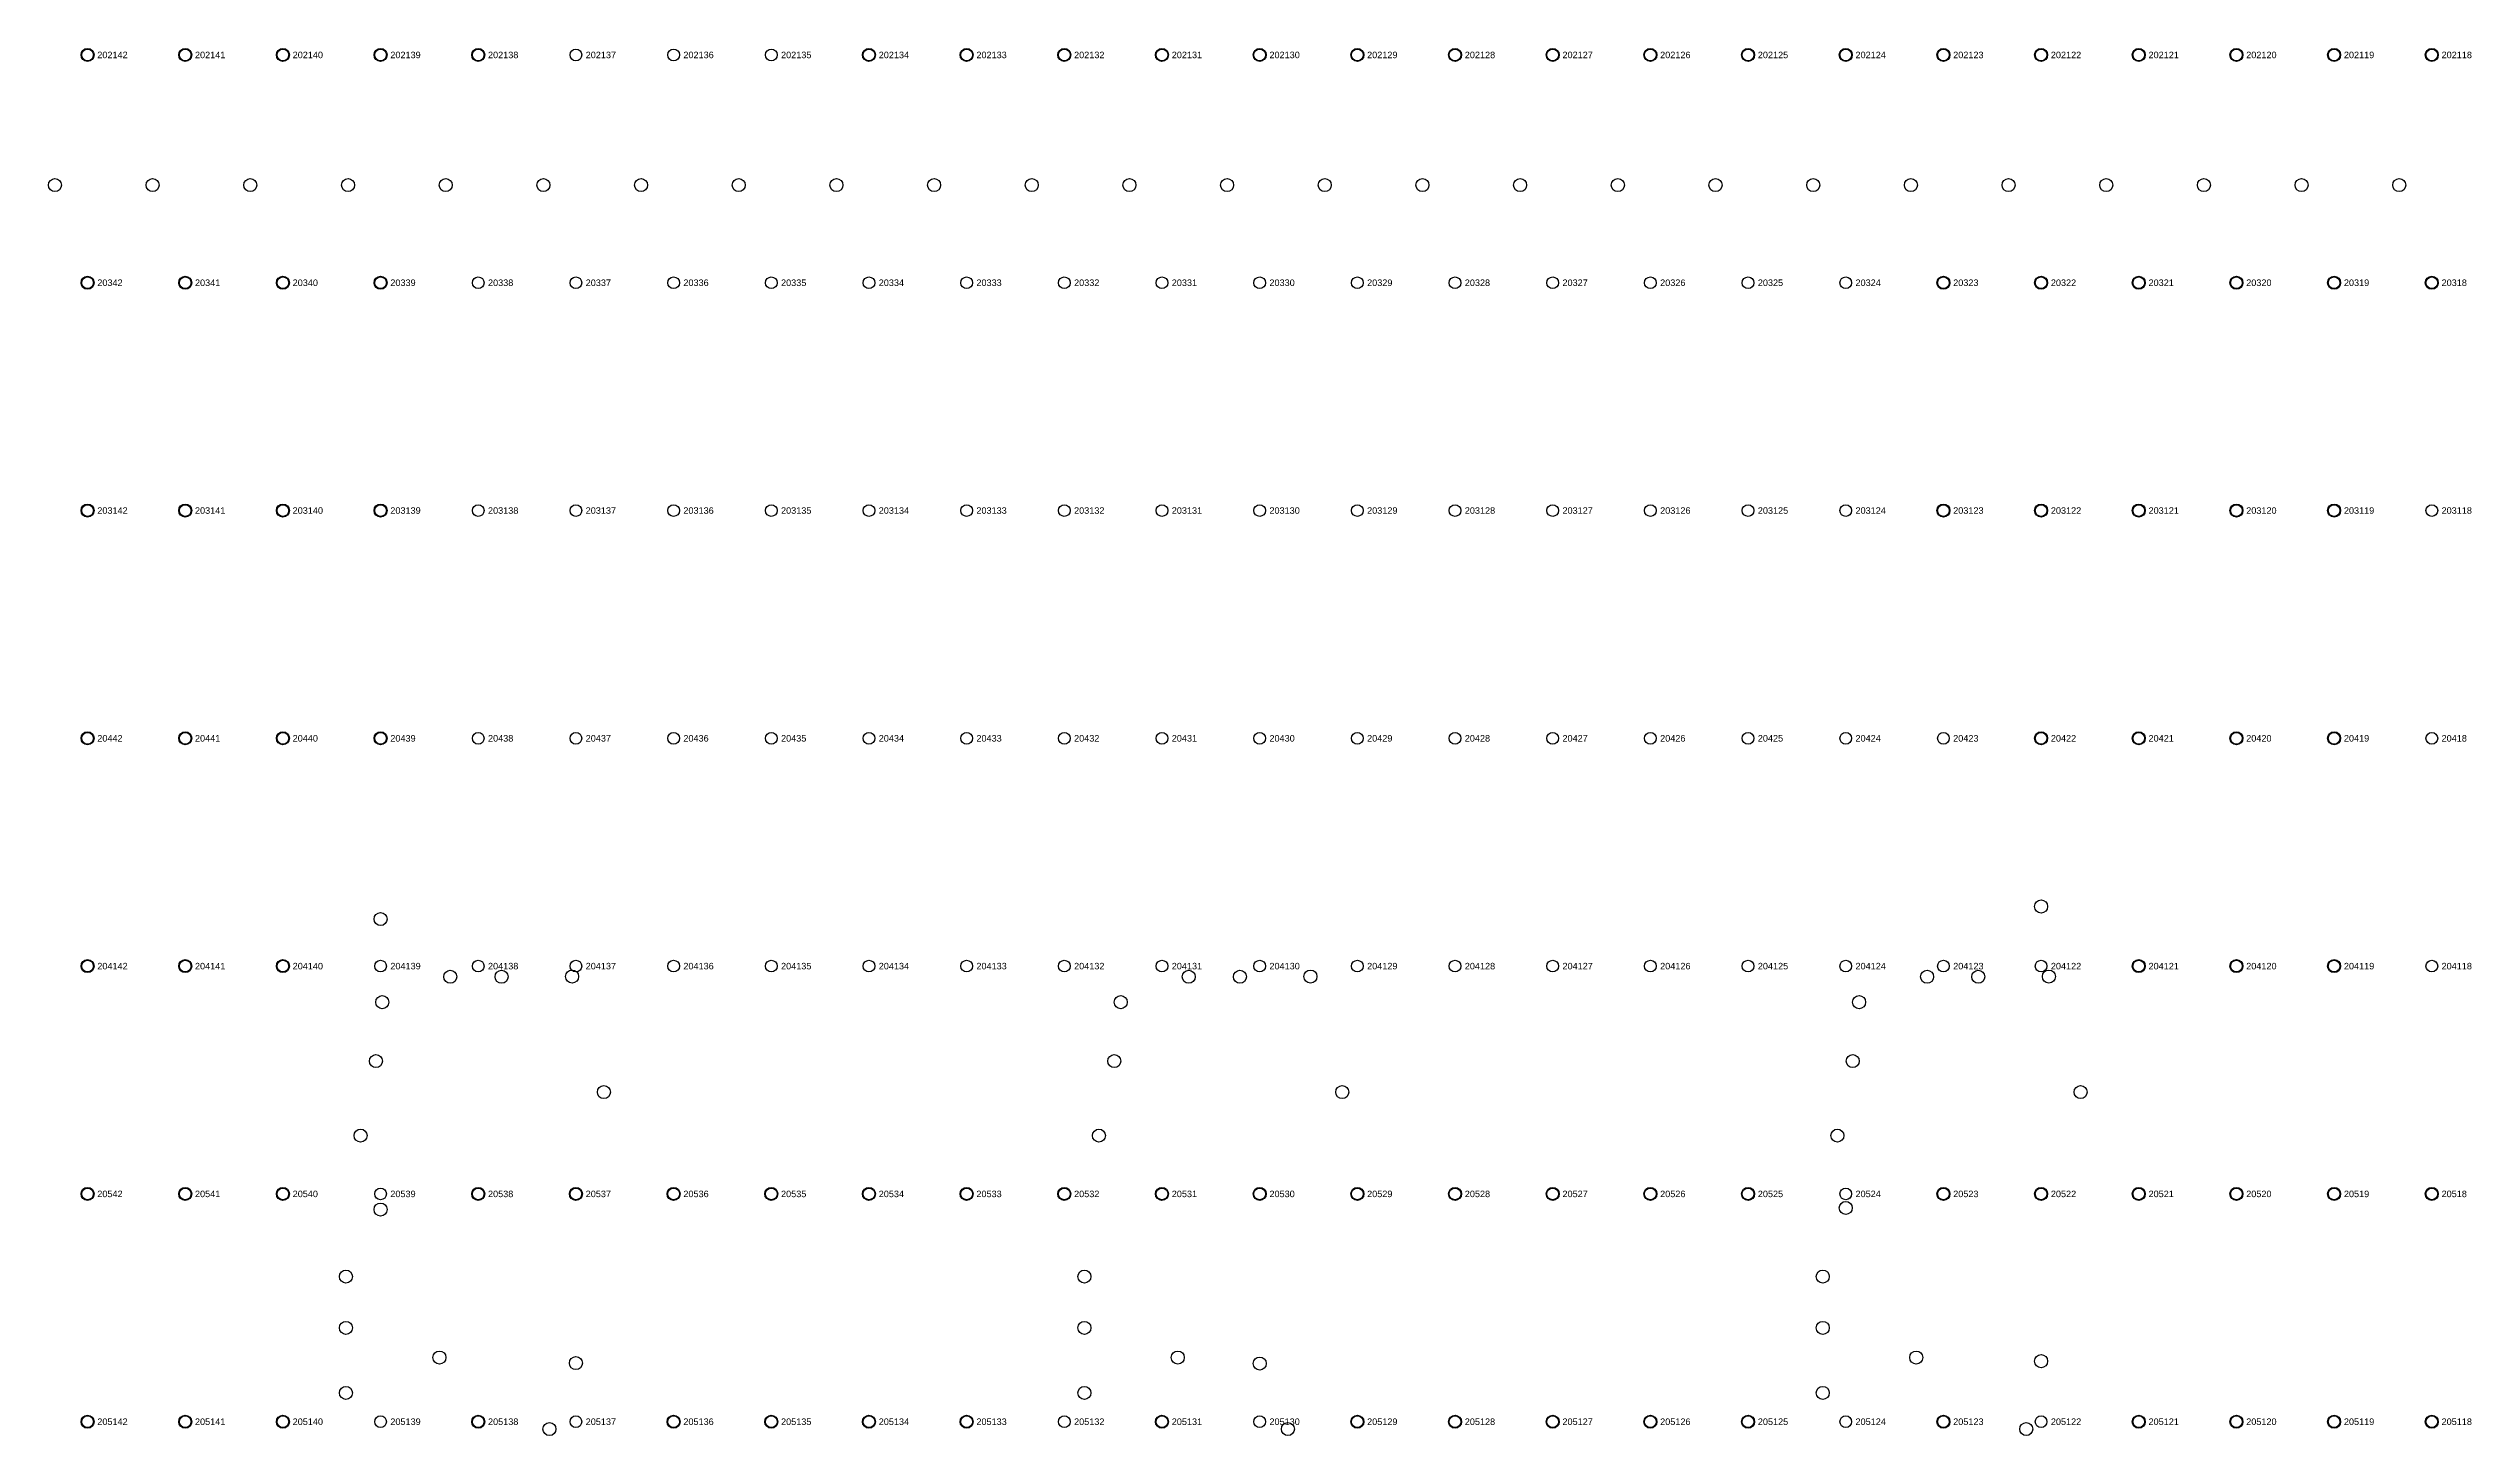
# Model space of a CAD drawing. Extents: x -5 to 376, y -217 to 241.
# Drawn here: x 185.4 to 280, y 127 to 181.2 of the extents above; entities that cross this region are included whole.
import ezdxf

# ---------------------------------------------------------------- set-up
doc = ezdxf.new("R2010")
doc.units = 0
for name, color, linetype in [('BOTTOM_PROBES', 1, 'CONTINUOUS'), ('FIXTURE_INTERFACE_PIN', 4, 'CONTINUOUS'), ('GROUND_INTERFACE_PIN', 6, 'CONTINUOUS'), ('TESTER_INTERFACE_PIN', 144, 'CONTINUOUS'), ('TESTER_INTERFACE_PIN_LABEL', 144, 'CONTINUOUS'), ('TRANSFER_PROBES', 2, 'CONTINUOUS')]:
    doc.layers.add(name, color=color, linetype=linetype)
doc.styles.get("Standard").update_dxf_attribs({"font": 'arial.ttf'})

msp = doc.modelspace()

# ---------------------------------------------------------------- linework, layer by layer
at = {"layer": 'BOTTOM_PROBES'}
for centre in [(201.12228, 144.93494), (203.12126, 144.93494), (205.87208, 144.9451), (229.92334, 144.93494), (231.92232, 144.93494), (234.67314, 144.9451), (258.7244, 144.93494), (260.72338, 144.93494), (263.4742, 144.9451), (198.47052, 143.94434), (227.27158, 143.94434), (256.07264, 143.94434), (198.2216, 141.64564), (227.02266, 141.64564), (255.82372, 141.64564), (207.1116, 140.43406), (235.91266, 140.43406), (264.71372, 140.43406), (197.62216, 138.7348), (226.42322, 138.7348), (255.22428, 138.7348), (197.0532, 133.2357), (225.85426, 133.2357), (254.65532, 133.2357), (197.0532, 131.23418), (225.85426, 131.23418), (254.65532, 131.23418), (200.6981, 130.07594), (229.49916, 130.07594), (258.30022, 130.07594), (197.0532, 128.69418), (225.85426, 128.69418), (254.65532, 128.69418), (204.9907, 127.28448), (233.79176, 127.28448), (262.59282, 127.28448)]:
    msp.add_circle(centre, 0.254, dxfattribs=at)
at = {"layer": 'FIXTURE_INTERFACE_PIN'}
for centre in [(186.97194, 180.9115), (190.78194, 180.9115), (202.21194, 180.9115), (217.45194, 180.9115), (221.26194, 180.9115), (225.07194, 180.9115), (228.88194, 180.9115), (232.69194, 180.9115), (236.50194, 180.9115), (240.31194, 180.9115), (244.12194, 180.9115), (247.93194, 180.9115), (251.74194, 180.9115), (255.55194, 180.9115), (259.36194, 180.9115), (263.17194, 180.9115), (266.98194, 180.9115), (278.41194, 180.9115), (186.97194, 172.0215), (190.78194, 172.0215), (259.36194, 172.0215), (263.17194, 172.0215), (266.98194, 172.0215), (278.41194, 172.0215), (186.97194, 163.1315), (190.78194, 163.1315), (259.36194, 163.1315), (263.17194, 163.1315), (266.98194, 163.1315), (186.97194, 154.2415), (190.78194, 154.2415), (263.17194, 154.2415), (266.98194, 154.2415), (263.17194, 147.67814), (186.97194, 145.3515), (190.78194, 145.3515), (266.98194, 145.3515), (186.97194, 136.4615), (190.78194, 136.4615), (202.21194, 136.4615), (206.02194, 136.4615), (209.83194, 136.4615), (213.64194, 136.4615), (217.45194, 136.4615), (221.26194, 136.4615), (225.07194, 136.4615), (228.88194, 136.4615), (232.69194, 136.4615), (236.50194, 136.4615), (240.31194, 136.4615), (244.12194, 136.4615), (247.93194, 136.4615), (251.74194, 136.4615), (255.55194, 135.91286), (259.36194, 136.4615), (263.17194, 136.4615), (266.98194, 136.4615), (278.41194, 136.4615), (206.02194, 129.8575), (232.69194, 129.84226), (263.17194, 129.9337), (186.97194, 127.5715), (190.78194, 127.5715), (202.21194, 127.5715), (209.83194, 127.5715), (213.64194, 127.5715), (217.45194, 127.5715), (221.26194, 127.5715), (228.88194, 127.5715), (236.50194, 127.5715), (240.31194, 127.5715), (244.12194, 127.5715), (247.93194, 127.5715), (251.74194, 127.5715), (259.36194, 127.5715), (266.98194, 127.5715), (278.41194, 127.5715)]:
    msp.add_circle(centre, 0.254, dxfattribs=at)
at = {"layer": 'GROUND_INTERFACE_PIN'}
for centre in [(194.59194, 180.9115), (198.40194, 180.9115), (270.79194, 180.9115), (274.60194, 180.9115), (194.59194, 172.0215), (198.40194, 172.0215), (270.79194, 172.0215), (274.60194, 172.0215), (194.59194, 163.1315), (198.40194, 163.1315), (270.79194, 163.1315), (274.60194, 163.1315), (194.59194, 154.2415), (198.40194, 154.2415), (270.79194, 154.2415), (274.60194, 154.2415), (198.40194, 147.18792), (194.59194, 145.3515), (270.79194, 145.3515), (274.60194, 145.3515), (194.59194, 136.4615), (198.40194, 135.8519), (270.79194, 136.4615), (274.60194, 136.4615), (194.59194, 127.5715), (270.79194, 127.5715), (274.60194, 127.5715)]:
    msp.add_circle(centre, 0.254, dxfattribs=at)
at = {"layer": 'TESTER_INTERFACE_PIN'}
for centre in [(186.97194, 180.9115), (190.78194, 180.9115), (194.59194, 180.9115), (198.40194, 180.9115), (202.21194, 180.9115), (206.02194, 180.9115), (209.83194, 180.9115), (213.64194, 180.9115), (217.45194, 180.9115), (221.26194, 180.9115), (225.07194, 180.9115), (228.88194, 180.9115), (232.69194, 180.9115), (236.50194, 180.9115), (240.31194, 180.9115), (244.12194, 180.9115), (247.93194, 180.9115), (251.74194, 180.9115), (255.55194, 180.9115), (259.36194, 180.9115), (263.17194, 180.9115), (266.98194, 180.9115), (270.79194, 180.9115), (274.60194, 180.9115), (278.41194, 180.9115), (186.97194, 172.0215), (190.78194, 172.0215), (194.59194, 172.0215), (198.40194, 172.0215), (202.21194, 172.0215), (206.02194, 172.0215), (209.83194, 172.0215), (213.64194, 172.0215), (217.45194, 172.0215), (221.26194, 172.0215), (225.07194, 172.0215), (228.88194, 172.0215), (232.69194, 172.0215), (236.50194, 172.0215), (240.31194, 172.0215), (244.12194, 172.0215), (247.93194, 172.0215), (251.74194, 172.0215), (255.55194, 172.0215), (259.36194, 172.0215), (263.17194, 172.0215), (266.98194, 172.0215), (270.79194, 172.0215), (274.60194, 172.0215), (278.41194, 172.0215), (186.97194, 163.1315), (190.78194, 163.1315), (194.59194, 163.1315), (198.40194, 163.1315), (202.21194, 163.1315), (206.02194, 163.1315), (209.83194, 163.1315), (213.64194, 163.1315), (217.45194, 163.1315), (221.26194, 163.1315), (225.07194, 163.1315), (228.88194, 163.1315), (232.69194, 163.1315), (236.50194, 163.1315), (240.31194, 163.1315), (244.12194, 163.1315), (247.93194, 163.1315), (251.74194, 163.1315), (255.55194, 163.1315), (259.36194, 163.1315), (263.17194, 163.1315), (266.98194, 163.1315), (270.79194, 163.1315), (274.60194, 163.1315), (278.41194, 163.1315), (186.97194, 154.2415), (190.78194, 154.2415), (194.59194, 154.2415), (198.40194, 154.2415), (202.21194, 154.2415), (206.02194, 154.2415), (209.83194, 154.2415), (213.64194, 154.2415), (217.45194, 154.2415), (221.26194, 154.2415), (225.07194, 154.2415), (228.88194, 154.2415), (232.69194, 154.2415), (236.50194, 154.2415), (240.31194, 154.2415), (244.12194, 154.2415), (247.93194, 154.2415), (251.74194, 154.2415), (255.55194, 154.2415), (259.36194, 154.2415), (263.17194, 154.2415), (266.98194, 154.2415), (270.79194, 154.2415), (274.60194, 154.2415), (278.41194, 154.2415), (186.97194, 145.3515), (190.78194, 145.3515), (194.59194, 145.3515), (198.40194, 145.3515), (202.21194, 145.3515), (206.02194, 145.3515), (209.83194, 145.3515), (213.64194, 145.3515), (217.45194, 145.3515), (221.26194, 145.3515), (225.07194, 145.3515), (228.88194, 145.3515), (232.69194, 145.3515), (236.50194, 145.3515), (240.31194, 145.3515), (244.12194, 145.3515), (247.93194, 145.3515), (251.74194, 145.3515), (255.55194, 145.3515), (259.36194, 145.3515), (263.17194, 145.3515), (266.98194, 145.3515), (270.79194, 145.3515), (274.60194, 145.3515), (278.41194, 145.3515), (186.97194, 136.4615), (190.78194, 136.4615), (194.59194, 136.4615), (198.40194, 136.4615), (202.21194, 136.4615), (206.02194, 136.4615), (209.83194, 136.4615), (213.64194, 136.4615), (217.45194, 136.4615), (221.26194, 136.4615), (225.07194, 136.4615), (228.88194, 136.4615), (232.69194, 136.4615), (236.50194, 136.4615), (240.31194, 136.4615), (244.12194, 136.4615), (247.93194, 136.4615), (251.74194, 136.4615), (255.55194, 136.4615), (259.36194, 136.4615), (263.17194, 136.4615), (266.98194, 136.4615), (270.79194, 136.4615), (274.60194, 136.4615), (278.41194, 136.4615), (186.97194, 127.5715), (190.78194, 127.5715), (194.59194, 127.5715), (198.40194, 127.5715), (202.21194, 127.5715), (206.02194, 127.5715), (209.83194, 127.5715), (213.64194, 127.5715), (217.45194, 127.5715), (221.26194, 127.5715), (225.07194, 127.5715), (228.88194, 127.5715), (232.69194, 127.5715), (236.50194, 127.5715), (240.31194, 127.5715), (244.12194, 127.5715), (247.93194, 127.5715), (251.74194, 127.5715), (255.55194, 127.5715), (259.36194, 127.5715), (263.17194, 127.5715), (266.98194, 127.5715), (270.79194, 127.5715), (274.60194, 127.5715), (278.41194, 127.5715)]:
    msp.add_circle(centre, 0.2286, dxfattribs=at)
at = {"layer": 'TRANSFER_PROBES'}
for centre in [(185.70194, 175.8315), (189.51194, 175.8315), (193.32194, 175.8315), (197.13194, 175.8315), (200.94194, 175.8315), (204.75194, 175.8315), (208.56194, 175.8315), (212.37194, 175.8315), (216.18194, 175.8315), (219.99194, 175.8315), (223.80194, 175.8315), (227.61194, 175.8315), (231.42194, 175.8315), (235.23194, 175.8315), (239.04194, 175.8315), (242.85194, 175.8315), (246.66194, 175.8315), (250.47194, 175.8315), (254.28194, 175.8315), (258.09194, 175.8315), (261.90194, 175.8315), (265.71194, 175.8315), (269.52194, 175.8315), (273.33194, 175.8315), (277.14194, 175.8315)]:
    msp.add_circle(centre, 0.254, dxfattribs=at)

# ---------------------------------------------------------------- texts
at = {"layer": 'TESTER_INTERFACE_PIN_LABEL'}
for s, p in [('202142', (187.35294, 180.7845)), ('202141', (191.16294, 180.7845)), ('202140', (194.97294, 180.7845)), ('202139', (198.78294, 180.7845)), ('202138', (202.59294, 180.7845)), ('202137', (206.40294, 180.7845)), ('202136', (210.21294, 180.7845)), ('202135', (214.02294, 180.7845)), ('202134', (217.83294, 180.7845)), ('202133', (221.64294, 180.7845)), ('202132', (225.45294, 180.7845)), ('202131', (229.26294, 180.7845)), ('202130', (233.07294, 180.7845)), ('202129', (236.88294, 180.7845)), ('202128', (240.69294, 180.7845)), ('202127', (244.50294, 180.7845)), ('202126', (248.31294, 180.7845)), ('202125', (252.12294, 180.7845)), ('202124', (255.93294, 180.7845)), ('202123', (259.74294, 180.7845)), ('202122', (263.55294, 180.7845)), ('202121', (267.36294, 180.7845)), ('202120', (271.17294, 180.7845)), ('202119', (274.98294, 180.7845)), ('202118', (278.79294, 180.7845)), ('20342', (187.35294, 171.8945)), ('20341', (191.16294, 171.8945)), ('20340', (194.97294, 171.8945)), ('20339', (198.78294, 171.8945)), ('20338', (202.59294, 171.8945)), ('20337', (206.40294, 171.8945)), ('20336', (210.21294, 171.8945)), ('20335', (214.02294, 171.8945)), ('20334', (217.83294, 171.8945)), ('20333', (221.64294, 171.8945)), ('20332', (225.45294, 171.8945)), ('20331', (229.26294, 171.8945)), ('20330', (233.07294, 171.8945)), ('20329', (236.88294, 171.8945)), ('20328', (240.69294, 171.8945)), ('20327', (244.50294, 171.8945)), ('20326', (248.31294, 171.8945)), ('20325', (252.12294, 171.8945)), ('20324', (255.93294, 171.8945)), ('20323', (259.74294, 171.8945)), ('20322', (263.55294, 171.8945)), ('20321', (267.36294, 171.8945)), ('20320', (271.17294, 171.8945)), ('20319', (274.98294, 171.8945)), ('20318', (278.79294, 171.8945)), ('203142', (187.35294, 163.0045)), ('203141', (191.16294, 163.0045)), ('203140', (194.97294, 163.0045)), ('203139', (198.78294, 163.0045)), ('203138', (202.59294, 163.0045)), ('203137', (206.40294, 163.0045)), ('203136', (210.21294, 163.0045)), ('203135', (214.02294, 163.0045)), ('203134', (217.83294, 163.0045)), ('203133', (221.64294, 163.0045)), ('203132', (225.45294, 163.0045)), ('203131', (229.26294, 163.0045)), ('203130', (233.07294, 163.0045)), ('203129', (236.88294, 163.0045)), ('203128', (240.69294, 163.0045)), ('203127', (244.50294, 163.0045)), ('203126', (248.31294, 163.0045)), ('203125', (252.12294, 163.0045)), ('203124', (255.93294, 163.0045)), ('203123', (259.74294, 163.0045)), ('203122', (263.55294, 163.0045)), ('203121', (267.36294, 163.0045)), ('203120', (271.17294, 163.0045)), ('203119', (274.98294, 163.0045)), ('203118', (278.79294, 163.0045)), ('20442', (187.35294, 154.1145)), ('20441', (191.16294, 154.1145)), ('20440', (194.97294, 154.1145)), ('20439', (198.78294, 154.1145)), ('20438', (202.59294, 154.1145)), ('20437', (206.40294, 154.1145)), ('20436', (210.21294, 154.1145)), ('20435', (214.02294, 154.1145)), ('20434', (217.83294, 154.1145)), ('20433', (221.64294, 154.1145)), ('20432', (225.45294, 154.1145)), ('20431', (229.26294, 154.1145)), ('20430', (233.07294, 154.1145)), ('20429', (236.88294, 154.1145)), ('20428', (240.69294, 154.1145)), ('20427', (244.50294, 154.1145)), ('20426', (248.31294, 154.1145)), ('20425', (252.12294, 154.1145)), ('20424', (255.93294, 154.1145)), ('20423', (259.74294, 154.1145)), ('20422', (263.55294, 154.1145)), ('20421', (267.36294, 154.1145)), ('20420', (271.17294, 154.1145)), ('20419', (274.98294, 154.1145)), ('20418', (278.79294, 154.1145)), ('204142', (187.35294, 145.2245)), ('204141', (191.16294, 145.2245)), ('204140', (194.97294, 145.2245)), ('204139', (198.78294, 145.2245)), ('204138', (202.59294, 145.2245)), ('204137', (206.40294, 145.2245)), ('204136', (210.21294, 145.2245)), ('204135', (214.02294, 145.2245)), ('204134', (217.83294, 145.2245)), ('204133', (221.64294, 145.2245)), ('204132', (225.45294, 145.2245)), ('204131', (229.26294, 145.2245)), ('204130', (233.07294, 145.2245)), ('204129', (236.88294, 145.2245)), ('204128', (240.69294, 145.2245)), ('204127', (244.50294, 145.2245)), ('204126', (248.31294, 145.2245)), ('204125', (252.12294, 145.2245)), ('204124', (255.93294, 145.2245)), ('204123', (259.74294, 145.2245)), ('204122', (263.55294, 145.2245)), ('204121', (267.36294, 145.2245)), ('204120', (271.17294, 145.2245)), ('204119', (274.98294, 145.2245)), ('204118', (278.79294, 145.2245)), ('20542', (187.35294, 136.3345)), ('20541', (191.16294, 136.3345)), ('20540', (194.97294, 136.3345)), ('20539', (198.78294, 136.3345)), ('20538', (202.59294, 136.3345)), ('20537', (206.40294, 136.3345)), ('20536', (210.21294, 136.3345)), ('20535', (214.02294, 136.3345)), ('20534', (217.83294, 136.3345)), ('20533', (221.64294, 136.3345)), ('20532', (225.45294, 136.3345)), ('20531', (229.26294, 136.3345)), ('20530', (233.07294, 136.3345)), ('20529', (236.88294, 136.3345)), ('20528', (240.69294, 136.3345)), ('20527', (244.50294, 136.3345)), ('20526', (248.31294, 136.3345)), ('20525', (252.12294, 136.3345)), ('20524', (255.93294, 136.3345)), ('20523', (259.74294, 136.3345)), ('20522', (263.55294, 136.3345)), ('20521', (267.36294, 136.3345)), ('20520', (271.17294, 136.3345)), ('20519', (274.98294, 136.3345)), ('20518', (278.79294, 136.3345)), ('205142', (187.35294, 127.4445)), ('205141', (191.16294, 127.4445)), ('205140', (194.97294, 127.4445)), ('205139', (198.78294, 127.4445)), ('205138', (202.59294, 127.4445)), ('205137', (206.40294, 127.4445)), ('205136', (210.21294, 127.4445)), ('205135', (214.02294, 127.4445)), ('205134', (217.83294, 127.4445)), ('205133', (221.64294, 127.4445)), ('205132', (225.45294, 127.4445)), ('205131', (229.26294, 127.4445)), ('205130', (233.07294, 127.4445)), ('205129', (236.88294, 127.4445)), ('205128', (240.69294, 127.4445)), ('205127', (244.50294, 127.4445)), ('205126', (248.31294, 127.4445)), ('205125', (252.12294, 127.4445)), ('205124', (255.93294, 127.4445)), ('205123', (259.74294, 127.4445)), ('205122', (263.55294, 127.4445)), ('205121', (267.36294, 127.4445)), ('205120', (271.17294, 127.4445)), ('205119', (274.98294, 127.4445)), ('205118', (278.79294, 127.4445))]:
    msp.add_text(s, height=0.254, dxfattribs=at).set_placement(p)

doc.saveas('drawing.dxf')
